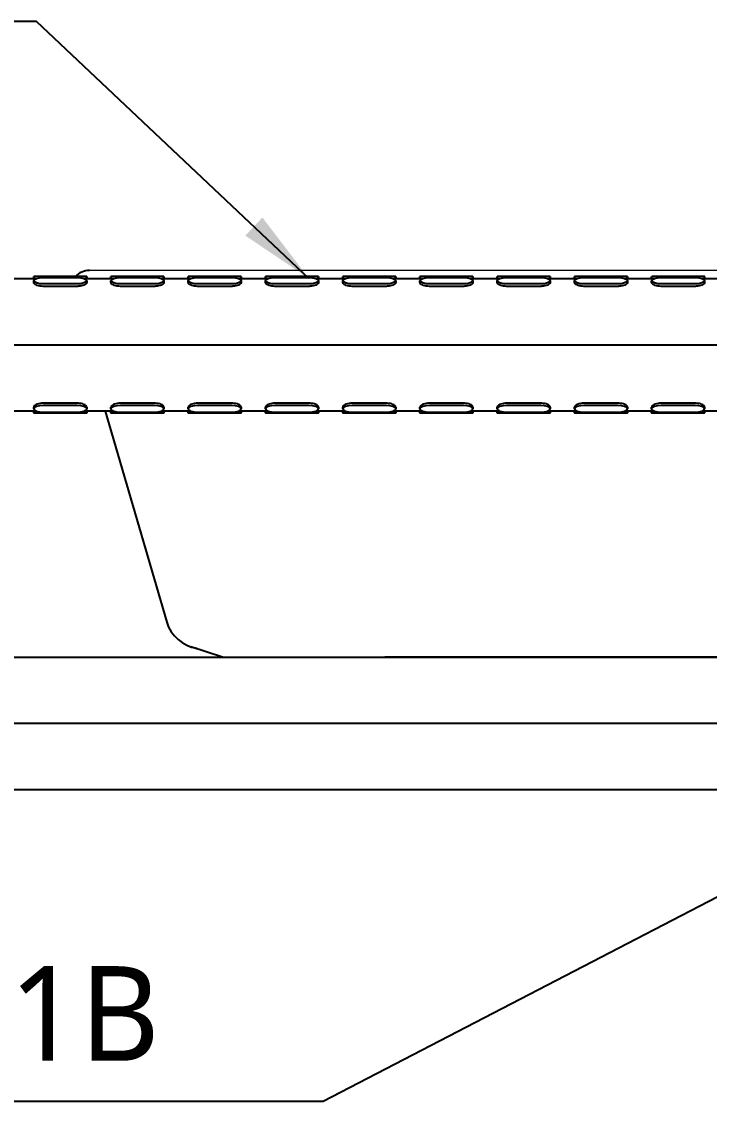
# Model space of a CAD drawing. Header units: millimetres. Extents: x 0 to 4679, y -4094 to -981.
# Drawn here: x 1447.1 to 1628.8, y -3302.4 to -3017.3 of the extents above; entities that cross this region are included whole.
import ezdxf
from ezdxf.lldxf.tags import DXFTag

# ---------------------------------------------------------------- set-up
doc = ezdxf.new("R2010")
doc.units = ezdxf.units.MM
for name, color, linetype in [('내부선 및 부속', 4, 'Continuous'), ('외형선', 3, 'Continuous'), ('중심선', 1, 'DASHED'), ('치수선', 7, 'Continuous')]:
    doc.layers.add(name, color=color, linetype=linetype)
doc.styles.add('맑은고딕_치수', font='malgun.ttf', dxfattribs={"height": 25})
tags = doc.linetypes.add('DASHDOT', pattern=[70, 31, -13, 13, -13]).pattern_tags.tags
tags[10:11] = [DXFTag(74, 4), DXFTag(75, 0), DXFTag(340, '0'), DXFTag(46, 0.0), DXFTag(50, 0.0), DXFTag(44, 0.0), DXFTag(45, 0.0)]
tags[8:9] = [DXFTag(74, 4), DXFTag(75, 0), DXFTag(340, '0'), DXFTag(46, 0.0), DXFTag(50, 0.0), DXFTag(44, 0.0), DXFTag(45, 0.0)]
tags[6:7] = [DXFTag(74, 4), DXFTag(75, 0), DXFTag(340, '0'), DXFTag(46, 0.0), DXFTag(50, 0.0), DXFTag(44, 0.0), DXFTag(45, 0.0)]
tags[4:5] = [DXFTag(74, 4), DXFTag(75, 0), DXFTag(340, '0'), DXFTag(46, 0.0), DXFTag(50, 0.0), DXFTag(44, 0.0), DXFTag(45, 0.0)]
tags = doc.linetypes.add('DASHED', pattern=[25.72, 12.86, -12.86]).pattern_tags.tags
tags[6:7] = [DXFTag(74, 4), DXFTag(75, 0), DXFTag(340, '0'), DXFTag(46, 0.0), DXFTag(50, 0.0), DXFTag(44, 0.0), DXFTag(45, 0.0)]
tags[4:5] = [DXFTag(74, 4), DXFTag(75, 0), DXFTag(340, '0'), DXFTag(46, 0.0), DXFTag(50, 0.0), DXFTag(44, 0.0), DXFTag(45, 0.0)]
doc.dimstyles.new('계림치수_맑은고딕', dxfattribs={"dimtxt": 25, "dimasz": 20, "dimexe": 20, "dimexo": 0.0625, "dimgap": 10, "dimtad": 1, "dimdec": 0, "dimzin": 0, "dimdsep": 46, "dimtxsty": '맑은고딕_치수', "dimcen": 0.09, "dimadec": 0, "dimazin": 0, "dimtfac": 1, "dimtdec": 0, "dimtofl": 0, "dimtmove": 0, "dimatfit": 3, "dimfxl": 1, "dimtolj": 1, "dimtzin": 0, "dimarcsym": 0})

msp = doc.modelspace()

# ---------------------------------------------------------------- linework, layer by layer
at = {"layer": '내부선 및 부속', "linetype": 'Continuous'}
for p, q in [((1450.3, -3085.09), (1450.3, -3084.58)), ((1461.8, -3084.58), (1452.8, -3084.58)), ((1464.3, -3084.58), (1464.3, -3085.09)), ((1470.7, -3085.09), (1470.7, -3084.58)), ((1482.2, -3084.58), (1473.2, -3084.58)), ((1484.7, -3084.58), (1484.7, -3085.09)), ((1491.1, -3085.09), (1491.1, -3084.58)), ((1502.6, -3084.58), (1493.6, -3084.58)), ((1505.1, -3084.58), (1505.1, -3085.09)), ((1511.5, -3085.09), (1511.5, -3084.58)), ((1523, -3084.58), (1514, -3084.58)), ((1525.5, -3084.58), (1525.5, -3085.09)), ((1531.9, -3085.09), (1531.9, -3084.58)), ((1543.4, -3084.58), (1534.4, -3084.58)), ((1545.9, -3084.58), (1545.9, -3085.09)), ((1552.3, -3085.09), (1552.3, -3084.58)), ((1563.8, -3084.58), (1554.8, -3084.58)), ((1566.3, -3084.58), (1566.3, -3085.09)), ((1572.7, -3085.09), (1572.7, -3084.58)), ((1584.2, -3084.58), (1575.2, -3084.58)), ((1586.7, -3084.58), (1586.7, -3085.09)), ((1593.1, -3085.09), (1593.1, -3084.58)), ((1604.6, -3084.58), (1595.6, -3084.58)), ((1607.1, -3084.58), (1607.1, -3085.09)), ((1613.5, -3085.09), (1613.5, -3084.58)), ((1625, -3084.58), (1616, -3084.58)), ((1627.5, -3084.58), (1627.5, -3085.09)), ((1443.87, -3085.08), (1450.34, -3085.08)), ((1450.3, -3086.14), (1450.3, -3085.67)), ((1452.8, -3084.81), (1461.8, -3084.81)), ((1461.8, -3086.52), (1452.8, -3086.52)), ((1461.8, -3087.16), (1452.8, -3087.16)), ((1464.27, -3085.08), (1470.74, -3085.08)), ((1464.3, -3085.67), (1464.3, -3086.14)), ((1470.7, -3086.14), (1470.7, -3085.67)), ((1473.2, -3084.81), (1482.2, -3084.81)), ((1482.2, -3086.52), (1473.2, -3086.52)), ((1482.2, -3087.16), (1473.2, -3087.16)), ((1484.67, -3085.08), (1491.14, -3085.08)), ((1484.7, -3085.67), (1484.7, -3086.14)), ((1491.1, -3086.14), (1491.1, -3085.67)), ((1493.6, -3084.81), (1502.6, -3084.81)), ((1502.6, -3086.52), (1493.6, -3086.52)), ((1502.6, -3087.16), (1493.6, -3087.16)), ((1505.07, -3085.08), (1511.54, -3085.08)), ((1505.1, -3085.67), (1505.1, -3086.14)), ((1511.5, -3086.14), (1511.5, -3085.67)), ((1514, -3084.81), (1523, -3084.81)), ((1523, -3086.52), (1514, -3086.52)), ((1523, -3087.16), (1514, -3087.16)), ((1525.47, -3085.08), (1531.94, -3085.08)), ((1525.5, -3085.67), (1525.5, -3086.14)), ((1531.9, -3086.14), (1531.9, -3085.67)), ((1534.4, -3084.81), (1543.4, -3084.81)), ((1543.4, -3086.52), (1534.4, -3086.52)), ((1543.4, -3087.16), (1534.4, -3087.16)), ((1545.87, -3085.08), (1552.34, -3085.08)), ((1545.9, -3085.67), (1545.9, -3086.14)), ((1552.3, -3086.14), (1552.3, -3085.67)), ((1554.8, -3084.81), (1563.8, -3084.81)), ((1563.8, -3086.52), (1554.8, -3086.52)), ((1563.8, -3087.16), (1554.8, -3087.16)), ((1566.27, -3085.08), (1572.74, -3085.08)), ((1566.3, -3085.67), (1566.3, -3086.14)), ((1572.7, -3086.14), (1572.7, -3085.67)), ((1575.2, -3084.81), (1584.2, -3084.81)), ((1584.2, -3086.52), (1575.2, -3086.52)), ((1584.2, -3087.16), (1575.2, -3087.16)), ((1586.67, -3085.08), (1593.14, -3085.08)), ((1586.7, -3085.67), (1586.7, -3086.14)), ((1593.1, -3086.14), (1593.1, -3085.67)), ((1595.6, -3084.81), (1604.6, -3084.81)), ((1604.6, -3086.52), (1595.6, -3086.52)), ((1604.6, -3087.16), (1595.6, -3087.16)), ((1607.07, -3085.08), (1613.54, -3085.08)), ((1607.1, -3085.67), (1607.1, -3086.14)), ((1613.5, -3086.14), (1613.5, -3085.67)), ((1616, -3084.81), (1625, -3084.81)), ((1625, -3086.52), (1616, -3086.52)), ((1625, -3087.16), (1616, -3087.16)), ((1627.47, -3085.08), (1633.94, -3085.08)), ((1627.5, -3085.67), (1627.5, -3086.14)), ((1461.8, -3118), (1452.8, -3118)), ((1461.8, -3118.64), (1452.8, -3118.64)), ((1482.2, -3118), (1473.2, -3118)), ((1482.2, -3118.64), (1473.2, -3118.64)), ((1502.6, -3118), (1493.6, -3118)), ((1502.6, -3118.64), (1493.6, -3118.64)), ((1523, -3118), (1514, -3118)), ((1523, -3118.64), (1514, -3118.64)), ((1543.4, -3118), (1534.4, -3118)), ((1543.4, -3118.64), (1534.4, -3118.64)), ((1563.8, -3118), (1554.8, -3118)), ((1563.8, -3118.64), (1554.8, -3118.64)), ((1584.2, -3118), (1575.2, -3118)), ((1584.2, -3118.64), (1575.2, -3118.64)), ((1604.6, -3118), (1595.6, -3118)), ((1604.6, -3118.64), (1595.6, -3118.64)), ((1625, -3118), (1616, -3118)), ((1625, -3118.64), (1616, -3118.64)), ((1450.34, -3120.08), (1443.87, -3120.08)), ((1450.3, -3119.49), (1450.3, -3119.02)), ((1450.3, -3120.58), (1450.3, -3120.08)), ((1452.8, -3120.35), (1461.8, -3120.35)), ((1461.8, -3120.58), (1452.8, -3120.58)), ((1452.8, -3120.59), (1461.8, -3120.59)), ((1470.74, -3120.08), (1464.27, -3120.08)), ((1464.3, -3119.02), (1464.3, -3119.49)), ((1464.3, -3120.08), (1464.3, -3120.58)), ((1470.7, -3119.49), (1470.7, -3119.02)), ((1470.7, -3120.58), (1470.7, -3120.08)), ((1473.2, -3120.35), (1482.2, -3120.35)), ((1482.2, -3120.58), (1473.2, -3120.58)), ((1473.2, -3120.59), (1482.2, -3120.59)), ((1491.14, -3120.08), (1484.67, -3120.08)), ((1484.7, -3119.02), (1484.7, -3119.49)), ((1484.7, -3120.08), (1484.7, -3120.58)), ((1491.1, -3119.49), (1491.1, -3119.02)), ((1491.1, -3120.58), (1491.1, -3120.08)), ((1493.6, -3120.35), (1502.6, -3120.35)), ((1502.6, -3120.58), (1493.6, -3120.58)), ((1493.6, -3120.59), (1502.6, -3120.59)), ((1511.54, -3120.08), (1505.07, -3120.08)), ((1505.1, -3119.02), (1505.1, -3119.49)), ((1505.1, -3120.08), (1505.1, -3120.58)), ((1511.5, -3119.49), (1511.5, -3119.02)), ((1511.5, -3120.58), (1511.5, -3120.08)), ((1514, -3120.35), (1523, -3120.35)), ((1523, -3120.58), (1514, -3120.58)), ((1514, -3120.59), (1523, -3120.59)), ((1531.94, -3120.08), (1525.47, -3120.08)), ((1525.5, -3119.02), (1525.5, -3119.49)), ((1525.5, -3120.08), (1525.5, -3120.58)), ((1531.9, -3119.49), (1531.9, -3119.02)), ((1531.9, -3120.58), (1531.9, -3120.08)), ((1534.4, -3120.35), (1543.4, -3120.35)), ((1543.4, -3120.58), (1534.4, -3120.58)), ((1534.4, -3120.59), (1543.4, -3120.59)), ((1552.34, -3120.08), (1545.87, -3120.08)), ((1545.9, -3119.02), (1545.9, -3119.49)), ((1545.9, -3120.08), (1545.9, -3120.58)), ((1552.3, -3119.49), (1552.3, -3119.02)), ((1552.3, -3120.58), (1552.3, -3120.08)), ((1554.8, -3120.35), (1563.8, -3120.35)), ((1563.8, -3120.58), (1554.8, -3120.58)), ((1554.8, -3120.59), (1563.8, -3120.59)), ((1572.74, -3120.08), (1566.27, -3120.08)), ((1566.3, -3119.02), (1566.3, -3119.49)), ((1566.3, -3120.08), (1566.3, -3120.58)), ((1572.7, -3119.49), (1572.7, -3119.02)), ((1572.7, -3120.58), (1572.7, -3120.08)), ((1575.2, -3120.35), (1584.2, -3120.35)), ((1584.2, -3120.58), (1575.2, -3120.58)), ((1575.2, -3120.59), (1584.2, -3120.59)), ((1593.14, -3120.08), (1586.67, -3120.08)), ((1586.7, -3119.02), (1586.7, -3119.49)), ((1586.7, -3120.08), (1586.7, -3120.58)), ((1593.1, -3119.49), (1593.1, -3119.02)), ((1593.1, -3120.58), (1593.1, -3120.08)), ((1595.6, -3120.35), (1604.6, -3120.35)), ((1604.6, -3120.58), (1595.6, -3120.58)), ((1595.6, -3120.59), (1604.6, -3120.59)), ((1613.54, -3120.08), (1607.07, -3120.08)), ((1607.1, -3119.02), (1607.1, -3119.49)), ((1607.1, -3120.08), (1607.1, -3120.58)), ((1613.5, -3119.49), (1613.5, -3119.02)), ((1613.5, -3120.58), (1613.5, -3120.08)), ((1616, -3120.35), (1625, -3120.35)), ((1625, -3120.58), (1616, -3120.58)), ((1616, -3120.59), (1625, -3120.59)), ((1633.94, -3120.08), (1627.47, -3120.08)), ((1627.5, -3119.02), (1627.5, -3119.49)), ((1627.5, -3120.08), (1627.5, -3120.58)), ((1367.7, -3185.08), (1709.7, -3185.08)), ((1709.45, -3185.08), (1543.01, -3185.08)), ((1709.7, -3220.08), (1367.7, -3220.08))]:
    msp.add_line(p, q, dxfattribs=at)
at = {"layer": '내부선 및 부속', "linetype": 'Continuous', "flags": 128}
for points in [[(1452.8, -3086.52), (1451.85, -3086.45), (1451.04, -3086.27), (1450.5, -3085.99), (1450.3, -3085.67), (1450.5, -3085.34), (1451.04, -3085.06), (1451.85, -3084.88), (1452.8, -3084.81)], [(1461.8, -3084.81), (1462.76, -3084.88), (1463.57, -3085.06), (1464.11, -3085.34), (1464.3, -3085.67), (1464.11, -3085.99), (1463.57, -3086.27), (1462.76, -3086.45), (1461.8, -3086.52)], [(1473.2, -3086.52), (1472.25, -3086.45), (1471.44, -3086.27), (1470.9, -3085.99), (1470.7, -3085.67), (1470.9, -3085.34), (1471.44, -3085.06), (1472.25, -3084.88), (1473.2, -3084.81)], [(1482.2, -3084.81), (1483.16, -3084.88), (1483.97, -3085.06), (1484.51, -3085.34), (1484.7, -3085.67), (1484.51, -3085.99), (1483.97, -3086.27), (1483.16, -3086.45), (1482.2, -3086.52)], [(1493.6, -3086.52), (1492.65, -3086.45), (1491.84, -3086.27), (1491.3, -3085.99), (1491.1, -3085.67), (1491.3, -3085.34), (1491.84, -3085.06), (1492.65, -3084.88), (1493.6, -3084.81)], [(1502.6, -3084.81), (1503.56, -3084.88), (1504.37, -3085.06), (1504.91, -3085.34), (1505.1, -3085.67), (1504.91, -3085.99), (1504.37, -3086.27), (1503.56, -3086.45), (1502.6, -3086.52)], [(1514, -3086.52), (1513.05, -3086.45), (1512.24, -3086.27), (1511.7, -3085.99), (1511.5, -3085.67), (1511.7, -3085.34), (1512.24, -3085.06), (1513.05, -3084.88), (1514, -3084.81)], [(1523, -3084.81), (1523.96, -3084.88), (1524.77, -3085.06), (1525.31, -3085.34), (1525.5, -3085.67), (1525.31, -3085.99), (1524.77, -3086.27), (1523.96, -3086.45), (1523, -3086.52)], [(1534.4, -3086.52), (1533.45, -3086.45), (1532.64, -3086.27), (1532.1, -3085.99), (1531.9, -3085.67), (1532.1, -3085.34), (1532.64, -3085.06), (1533.45, -3084.88), (1534.4, -3084.81)], [(1543.4, -3084.81), (1544.36, -3084.88), (1545.17, -3085.06), (1545.71, -3085.34), (1545.9, -3085.67), (1545.71, -3085.99), (1545.17, -3086.27), (1544.36, -3086.45), (1543.4, -3086.52)], [(1554.8, -3086.52), (1553.85, -3086.45), (1553.04, -3086.27), (1552.5, -3085.99), (1552.3, -3085.67), (1552.5, -3085.34), (1553.04, -3085.06), (1553.85, -3084.88), (1554.8, -3084.81)], [(1563.8, -3084.81), (1564.76, -3084.88), (1565.57, -3085.06), (1566.11, -3085.34), (1566.3, -3085.67), (1566.11, -3085.99), (1565.57, -3086.27), (1564.76, -3086.45), (1563.8, -3086.52)], [(1575.2, -3086.52), (1574.25, -3086.45), (1573.44, -3086.27), (1572.9, -3085.99), (1572.7, -3085.67), (1572.9, -3085.34), (1573.44, -3085.06), (1574.25, -3084.88), (1575.2, -3084.81)], [(1584.2, -3084.81), (1585.16, -3084.88), (1585.97, -3085.06), (1586.51, -3085.34), (1586.7, -3085.67), (1586.51, -3085.99), (1585.97, -3086.27), (1585.16, -3086.45), (1584.2, -3086.52)], [(1595.6, -3086.52), (1594.65, -3086.45), (1593.84, -3086.27), (1593.3, -3085.99), (1593.1, -3085.67), (1593.3, -3085.34), (1593.84, -3085.06), (1594.65, -3084.88), (1595.6, -3084.81)], [(1604.6, -3084.81), (1605.56, -3084.88), (1606.37, -3085.06), (1606.91, -3085.34), (1607.1, -3085.67), (1606.91, -3085.99), (1606.37, -3086.27), (1605.56, -3086.45), (1604.6, -3086.52)], [(1616, -3086.52), (1615.05, -3086.45), (1614.24, -3086.27), (1613.7, -3085.99), (1613.5, -3085.67), (1613.7, -3085.34), (1614.24, -3085.06), (1615.05, -3084.88), (1616, -3084.81)], [(1625, -3084.81), (1625.96, -3084.88), (1626.77, -3085.06), (1627.31, -3085.34), (1627.5, -3085.67), (1627.31, -3085.99), (1626.77, -3086.27), (1625.96, -3086.45), (1625, -3086.52)], [(1452.8, -3118.64), (1451.85, -3118.7), (1451.04, -3118.89), (1450.5, -3119.17), (1450.3, -3119.49), (1450.5, -3119.82), (1451.04, -3120.1), (1451.85, -3120.29), (1452.8, -3120.35)], [(1461.8, -3120.35), (1462.76, -3120.29), (1463.57, -3120.1), (1464.11, -3119.82), (1464.3, -3119.49), (1464.11, -3119.17), (1463.57, -3118.89), (1462.76, -3118.7), (1461.8, -3118.64)], [(1473.2, -3118.64), (1472.25, -3118.7), (1471.44, -3118.89), (1470.9, -3119.17), (1470.7, -3119.49), (1470.9, -3119.82), (1471.44, -3120.1), (1472.25, -3120.29), (1473.2, -3120.35)], [(1482.2, -3120.35), (1483.16, -3120.29), (1483.97, -3120.1), (1484.51, -3119.82), (1484.7, -3119.49), (1484.51, -3119.17), (1483.97, -3118.89), (1483.16, -3118.7), (1482.2, -3118.64)], [(1493.6, -3118.64), (1492.65, -3118.7), (1491.84, -3118.89), (1491.3, -3119.17), (1491.1, -3119.49), (1491.3, -3119.82), (1491.84, -3120.1), (1492.65, -3120.29), (1493.6, -3120.35)], [(1502.6, -3120.35), (1503.56, -3120.29), (1504.37, -3120.1), (1504.91, -3119.82), (1505.1, -3119.49), (1504.91, -3119.17), (1504.37, -3118.89), (1503.56, -3118.7), (1502.6, -3118.64)], [(1514, -3118.64), (1513.05, -3118.7), (1512.24, -3118.89), (1511.7, -3119.17), (1511.5, -3119.49), (1511.7, -3119.82), (1512.24, -3120.1), (1513.05, -3120.29), (1514, -3120.35)], [(1523, -3120.35), (1523.96, -3120.29), (1524.77, -3120.1), (1525.31, -3119.82), (1525.5, -3119.49), (1525.31, -3119.17), (1524.77, -3118.89), (1523.96, -3118.7), (1523, -3118.64)], [(1534.4, -3118.64), (1533.45, -3118.7), (1532.64, -3118.89), (1532.1, -3119.17), (1531.9, -3119.49), (1532.1, -3119.82), (1532.64, -3120.1), (1533.45, -3120.29), (1534.4, -3120.35)], [(1543.4, -3120.35), (1544.36, -3120.29), (1545.17, -3120.1), (1545.71, -3119.82), (1545.9, -3119.49), (1545.71, -3119.17), (1545.17, -3118.89), (1544.36, -3118.7), (1543.4, -3118.64)], [(1554.8, -3118.64), (1553.85, -3118.7), (1553.04, -3118.89), (1552.5, -3119.17), (1552.3, -3119.49), (1552.5, -3119.82), (1553.04, -3120.1), (1553.85, -3120.29), (1554.8, -3120.35)], [(1563.8, -3120.35), (1564.76, -3120.29), (1565.57, -3120.1), (1566.11, -3119.82), (1566.3, -3119.49), (1566.11, -3119.17), (1565.57, -3118.89), (1564.76, -3118.7), (1563.8, -3118.64)], [(1575.2, -3118.64), (1574.25, -3118.7), (1573.44, -3118.89), (1572.9, -3119.17), (1572.7, -3119.49), (1572.9, -3119.82), (1573.44, -3120.1), (1574.25, -3120.29), (1575.2, -3120.35)], [(1584.2, -3120.35), (1585.16, -3120.29), (1585.97, -3120.1), (1586.51, -3119.82), (1586.7, -3119.49), (1586.51, -3119.17), (1585.97, -3118.89), (1585.16, -3118.7), (1584.2, -3118.64)], [(1595.6, -3118.64), (1594.65, -3118.7), (1593.84, -3118.89), (1593.3, -3119.17), (1593.1, -3119.49), (1593.3, -3119.82), (1593.84, -3120.1), (1594.65, -3120.29), (1595.6, -3120.35)], [(1604.6, -3120.35), (1605.56, -3120.29), (1606.37, -3120.1), (1606.91, -3119.82), (1607.1, -3119.49), (1606.91, -3119.17), (1606.37, -3118.89), (1605.56, -3118.7), (1604.6, -3118.64)], [(1616, -3118.64), (1615.05, -3118.7), (1614.24, -3118.89), (1613.7, -3119.17), (1613.5, -3119.49), (1613.7, -3119.82), (1614.24, -3120.1), (1615.05, -3120.29), (1616, -3120.35)], [(1625, -3120.35), (1625.96, -3120.29), (1626.77, -3120.1), (1627.31, -3119.82), (1627.5, -3119.49), (1627.31, -3119.17), (1626.77, -3118.89), (1625.96, -3118.7), (1625, -3118.64)], [(1452.8, -3120.58), (1451.85, -3120.58), (1451.04, -3120.58), (1450.5, -3120.58), (1450.3, -3120.58), (1450.5, -3120.59), (1451.04, -3120.59), (1451.85, -3120.59), (1452.8, -3120.59)], [(1461.8, -3120.59), (1462.76, -3120.59), (1463.57, -3120.59), (1464.11, -3120.59), (1464.3, -3120.58), (1464.11, -3120.58), (1463.57, -3120.58), (1462.76, -3120.58), (1461.8, -3120.58)], [(1473.2, -3120.58), (1472.25, -3120.58), (1471.44, -3120.58), (1470.9, -3120.58), (1470.7, -3120.58), (1470.9, -3120.59), (1471.44, -3120.59), (1472.25, -3120.59), (1473.2, -3120.59)], [(1482.2, -3120.59), (1483.16, -3120.59), (1483.97, -3120.59), (1484.51, -3120.59), (1484.7, -3120.58), (1484.51, -3120.58), (1483.97, -3120.58), (1483.16, -3120.58), (1482.2, -3120.58)], [(1493.6, -3120.58), (1492.65, -3120.58), (1491.84, -3120.58), (1491.3, -3120.58), (1491.1, -3120.58), (1491.3, -3120.59), (1491.84, -3120.59), (1492.65, -3120.59), (1493.6, -3120.59)], [(1502.6, -3120.59), (1503.56, -3120.59), (1504.37, -3120.59), (1504.91, -3120.59), (1505.1, -3120.58), (1504.91, -3120.58), (1504.37, -3120.58), (1503.56, -3120.58), (1502.6, -3120.58)], [(1514, -3120.58), (1513.05, -3120.58), (1512.24, -3120.58), (1511.7, -3120.58), (1511.5, -3120.58), (1511.7, -3120.59), (1512.24, -3120.59), (1513.05, -3120.59), (1514, -3120.59)], [(1523, -3120.59), (1523.96, -3120.59), (1524.77, -3120.59), (1525.31, -3120.59), (1525.5, -3120.58), (1525.31, -3120.58), (1524.77, -3120.58), (1523.96, -3120.58), (1523, -3120.58)], [(1534.4, -3120.58), (1533.45, -3120.58), (1532.64, -3120.58), (1532.1, -3120.58), (1531.9, -3120.58), (1532.1, -3120.59), (1532.64, -3120.59), (1533.45, -3120.59), (1534.4, -3120.59)], [(1543.4, -3120.59), (1544.36, -3120.59), (1545.17, -3120.59), (1545.71, -3120.59), (1545.9, -3120.58), (1545.71, -3120.58), (1545.17, -3120.58), (1544.36, -3120.58), (1543.4, -3120.58)], [(1554.8, -3120.58), (1553.85, -3120.58), (1553.04, -3120.58), (1552.5, -3120.58), (1552.3, -3120.58), (1552.5, -3120.59), (1553.04, -3120.59), (1553.85, -3120.59), (1554.8, -3120.59)], [(1563.8, -3120.59), (1564.76, -3120.59), (1565.57, -3120.59), (1566.11, -3120.59), (1566.3, -3120.58), (1566.11, -3120.58), (1565.57, -3120.58), (1564.76, -3120.58), (1563.8, -3120.58)], [(1575.2, -3120.58), (1574.25, -3120.58), (1573.44, -3120.58), (1572.9, -3120.58), (1572.7, -3120.58), (1572.9, -3120.59), (1573.44, -3120.59), (1574.25, -3120.59), (1575.2, -3120.59)], [(1584.2, -3120.59), (1585.16, -3120.59), (1585.97, -3120.59), (1586.51, -3120.59), (1586.7, -3120.58), (1586.51, -3120.58), (1585.97, -3120.58), (1585.16, -3120.58), (1584.2, -3120.58)], [(1595.6, -3120.58), (1594.65, -3120.58), (1593.84, -3120.58), (1593.3, -3120.58), (1593.1, -3120.58), (1593.3, -3120.59), (1593.84, -3120.59), (1594.65, -3120.59), (1595.6, -3120.59)], [(1604.6, -3120.59), (1605.56, -3120.59), (1606.37, -3120.59), (1606.91, -3120.59), (1607.1, -3120.58), (1606.91, -3120.58), (1606.37, -3120.58), (1605.56, -3120.58), (1604.6, -3120.58)], [(1616, -3120.58), (1615.05, -3120.58), (1614.24, -3120.58), (1613.7, -3120.58), (1613.5, -3120.58), (1613.7, -3120.59), (1614.24, -3120.59), (1615.05, -3120.59), (1616, -3120.59)], [(1625, -3120.59), (1625.96, -3120.59), (1626.77, -3120.59), (1627.31, -3120.59), (1627.5, -3120.58), (1627.31, -3120.58), (1626.77, -3120.58), (1625.96, -3120.58), (1625, -3120.58)]]:
    msp.add_lwpolyline(points, dxfattribs=at)
at = {"layer": '내부선 및 부속', "linetype": 'Continuous'}
for centre, radius, start, end in [((1452.18, -4033.2), 948.62, 89.96224, 90.11324), ((1462.43, -4033.26), 948.67, 89.88677, 90.03776), ((1472.58, -4033.22), 948.63, 89.96224, 90.11323), ((1482.83, -4033.22), 948.63, 89.88677, 90.03776), ((1492.98, -4033.26), 948.68, 89.96224, 90.11323), ((1503.23, -4033.2), 948.62, 89.88676, 90.03776), ((1513.38, -4033.22), 948.63, 89.96224, 90.11323), ((1523.63, -4033.24), 948.66, 89.88677, 90.03776), ((1533.78, -4033.26), 948.67, 89.96224, 90.11323), ((1544.03, -4033.2), 948.62, 89.88676, 90.03776), ((1554.18, -4033.2), 948.62, 89.96224, 90.11324), ((1564.43, -4033.26), 948.67, 89.88677, 90.03776), ((1574.58, -4033.24), 948.66, 89.96224, 90.11323), ((1584.83, -4033.22), 948.63, 89.88677, 90.03776), ((1594.98, -4033.26), 948.68, 89.96224, 90.11323), ((1605.23, -4033.26), 948.68, 89.88677, 90.03776), ((1615.38, -4033.22), 948.63, 89.96224, 90.11323), ((1625.63, -4033.22), 948.63, 89.88677, 90.03776)]:
    msp.add_arc(centre, radius, start, end, dxfattribs=at)
for points, knots in [([(1450.87, -3085.15), (1450.81, -3085.15), (1450.55, -3085.12), (1450.34, -3085.09), (1450.34, -3085.09), (1450.34, -3085.09)], [0, 0, 0, 0, 0.15952, 0.668837, 1, 1, 1, 1]), ([(1452.8, -3087.16), (1452.53, -3087.15), (1451.97, -3087.12), (1451.22, -3086.92), (1450.66, -3086.65), (1450.34, -3086.37), (1450.34, -3086.2), (1450.34, -3086.14)], [0, 0, 0, 0, 0.213249, 0.426443, 0.641013, 0.856495, 1, 1, 1, 1]), ([(1464.27, -3086.14), (1464.28, -3086.17), (1464.32, -3086.29), (1464.09, -3086.54), (1463.62, -3086.83), (1462.92, -3087.06), (1462.28, -3087.15), (1461.9, -3087.16), (1461.8, -3087.16)], [0, 0, 0, 0, 0.070497, 0.282952, 0.496157, 0.711254, 0.926482, 1, 1, 1, 1]), ([(1464.27, -3085.09), (1464.28, -3085.09), (1464.32, -3085.08), (1464.14, -3085.11), (1463.86, -3085.14), (1463.75, -3085.15)], [0, 0, 0, 0, 0.162432, 0.669951, 1, 1, 1, 1]), ([(1471.27, -3085.15), (1471.21, -3085.15), (1470.95, -3085.12), (1470.74, -3085.09), (1470.74, -3085.09), (1470.74, -3085.09)], [0, 0, 0, 0, 0.159509, 0.668832, 1, 1, 1, 1]), ([(1473.2, -3087.16), (1472.93, -3087.15), (1472.37, -3087.12), (1471.62, -3086.92), (1471.06, -3086.65), (1470.74, -3086.37), (1470.74, -3086.2), (1470.74, -3086.14)], [0, 0, 0, 0, 0.21325, 0.426445, 0.641011, 0.856495, 1, 1, 1, 1]), ([(1484.67, -3086.14), (1484.68, -3086.17), (1484.72, -3086.29), (1484.49, -3086.54), (1484.02, -3086.83), (1483.32, -3087.06), (1482.68, -3087.15), (1482.3, -3087.16), (1482.2, -3087.16)], [0, 0, 0, 0, 0.070496, 0.28295, 0.496154, 0.711255, 0.926475, 1, 1, 1, 1]), ([(1484.67, -3085.09), (1484.68, -3085.09), (1484.72, -3085.08), (1484.54, -3085.11), (1484.26, -3085.14), (1484.15, -3085.15)], [0, 0, 0, 0, 0.162431, 0.669944, 1, 1, 1, 1]), ([(1491.67, -3085.15), (1491.61, -3085.15), (1491.35, -3085.12), (1491.14, -3085.09), (1491.14, -3085.09), (1491.14, -3085.09)], [0, 0, 0, 0, 0.159519, 0.668836, 1, 1, 1, 1]), ([(1493.6, -3087.16), (1493.33, -3087.15), (1492.77, -3087.12), (1492.02, -3086.92), (1491.46, -3086.65), (1491.14, -3086.37), (1491.14, -3086.2), (1491.14, -3086.14)], [0, 0, 0, 0, 0.213249, 0.426449, 0.641013, 0.856496, 1, 1, 1, 1]), ([(1505.07, -3086.14), (1505.08, -3086.17), (1505.12, -3086.29), (1504.89, -3086.54), (1504.42, -3086.83), (1503.72, -3087.06), (1503.08, -3087.15), (1502.7, -3087.16), (1502.6, -3087.16)], [0, 0, 0, 0, 0.070496, 0.28295, 0.496154, 0.711255, 0.926475, 1, 1, 1, 1]), ([(1505.07, -3085.09), (1505.08, -3085.09), (1505.12, -3085.08), (1504.94, -3085.11), (1504.66, -3085.14), (1504.55, -3085.15)], [0, 0, 0, 0, 0.162432, 0.669951, 1, 1, 1, 1]), ([(1512.07, -3085.15), (1512.01, -3085.15), (1511.75, -3085.12), (1511.54, -3085.09), (1511.54, -3085.09), (1511.54, -3085.09)], [0, 0, 0, 0, 0.15952, 0.668837, 1, 1, 1, 1]), ([(1514, -3087.16), (1513.73, -3087.15), (1513.17, -3087.12), (1512.42, -3086.92), (1511.86, -3086.65), (1511.54, -3086.37), (1511.54, -3086.2), (1511.54, -3086.14)], [0, 0, 0, 0, 0.213249, 0.426443, 0.641013, 0.856495, 1, 1, 1, 1]), ([(1525.47, -3086.14), (1525.48, -3086.17), (1525.52, -3086.29), (1525.29, -3086.54), (1524.82, -3086.83), (1524.12, -3087.06), (1523.48, -3087.15), (1523.1, -3087.16), (1523, -3087.16)], [0, 0, 0, 0, 0.070496, 0.282948, 0.496153, 0.711255, 0.926475, 1, 1, 1, 1]), ([(1525.47, -3085.09), (1525.48, -3085.09), (1525.52, -3085.08), (1525.34, -3085.11), (1525.06, -3085.14), (1524.95, -3085.15)], [0, 0, 0, 0, 0.162431, 0.669942, 1, 1, 1, 1]), ([(1532.47, -3085.15), (1532.41, -3085.15), (1532.15, -3085.12), (1531.94, -3085.09), (1531.94, -3085.09), (1531.94, -3085.09)], [0, 0, 0, 0, 0.159519, 0.668836, 1, 1, 1, 1]), ([(1534.4, -3087.16), (1534.13, -3087.15), (1533.57, -3087.12), (1532.82, -3086.92), (1532.26, -3086.65), (1531.94, -3086.37), (1531.94, -3086.2), (1531.94, -3086.14)], [0, 0, 0, 0, 0.213243, 0.426444, 0.641011, 0.856494, 1, 1, 1, 1]), ([(1545.87, -3086.14), (1545.88, -3086.17), (1545.92, -3086.29), (1545.69, -3086.54), (1545.22, -3086.83), (1544.52, -3087.06), (1543.88, -3087.15), (1543.5, -3087.16), (1543.4, -3087.16)], [0, 0, 0, 0, 0.070496, 0.28295, 0.496154, 0.711255, 0.926475, 1, 1, 1, 1]), ([(1545.87, -3085.09), (1545.88, -3085.09), (1545.92, -3085.08), (1545.74, -3085.11), (1545.46, -3085.14), (1545.35, -3085.15)], [0, 0, 0, 0, 0.162432, 0.669951, 1, 1, 1, 1]), ([(1552.87, -3085.15), (1552.81, -3085.15), (1552.55, -3085.12), (1552.34, -3085.09), (1552.34, -3085.09), (1552.34, -3085.09)], [0, 0, 0, 0, 0.15952, 0.668837, 1, 1, 1, 1]), ([(1554.8, -3087.16), (1554.53, -3087.15), (1553.97, -3087.12), (1553.22, -3086.92), (1552.66, -3086.65), (1552.34, -3086.37), (1552.34, -3086.2), (1552.34, -3086.14)], [0, 0, 0, 0, 0.213249, 0.426443, 0.641013, 0.856495, 1, 1, 1, 1]), ([(1566.27, -3086.14), (1566.28, -3086.17), (1566.32, -3086.29), (1566.09, -3086.54), (1565.62, -3086.83), (1564.92, -3087.06), (1564.28, -3087.15), (1563.9, -3087.16), (1563.8, -3087.16)], [0, 0, 0, 0, 0.070496, 0.282949, 0.496158, 0.711254, 0.926475, 1, 1, 1, 1]), ([(1566.27, -3085.09), (1566.28, -3085.09), (1566.32, -3085.08), (1566.14, -3085.11), (1565.86, -3085.14), (1565.75, -3085.15)], [0, 0, 0, 0, 0.162431, 0.669942, 1, 1, 1, 1]), ([(1573.27, -3085.15), (1573.21, -3085.15), (1572.95, -3085.12), (1572.74, -3085.09), (1572.74, -3085.09), (1572.74, -3085.09)], [0, 0, 0, 0, 0.159519, 0.668836, 1, 1, 1, 1]), ([(1575.2, -3087.16), (1574.93, -3087.15), (1574.37, -3087.12), (1573.62, -3086.92), (1573.06, -3086.65), (1572.74, -3086.37), (1572.74, -3086.2), (1572.74, -3086.14)], [0, 0, 0, 0, 0.21325, 0.426445, 0.641011, 0.856495, 1, 1, 1, 1]), ([(1586.67, -3086.14), (1586.68, -3086.17), (1586.72, -3086.29), (1586.49, -3086.54), (1586.02, -3086.83), (1585.32, -3087.06), (1584.68, -3087.15), (1584.3, -3087.16), (1584.2, -3087.16)], [0, 0, 0, 0, 0.070496, 0.28295, 0.496154, 0.711255, 0.926475, 1, 1, 1, 1]), ([(1586.67, -3085.09), (1586.68, -3085.09), (1586.72, -3085.08), (1586.54, -3085.11), (1586.26, -3085.14), (1586.15, -3085.15)], [0, 0, 0, 0, 0.162431, 0.669944, 1, 1, 1, 1]), ([(1593.67, -3085.15), (1593.61, -3085.15), (1593.35, -3085.12), (1593.14, -3085.09), (1593.14, -3085.09), (1593.14, -3085.09)], [0, 0, 0, 0, 0.15952, 0.668837, 1, 1, 1, 1]), ([(1595.6, -3087.16), (1595.33, -3087.15), (1594.77, -3087.12), (1594.02, -3086.92), (1593.46, -3086.65), (1593.14, -3086.37), (1593.14, -3086.2), (1593.14, -3086.14)], [0, 0, 0, 0, 0.213249, 0.426443, 0.641013, 0.856495, 1, 1, 1, 1]), ([(1607.07, -3086.14), (1607.08, -3086.17), (1607.12, -3086.29), (1606.89, -3086.54), (1606.42, -3086.83), (1605.72, -3087.06), (1605.08, -3087.15), (1604.7, -3087.16), (1604.6, -3087.16)], [0, 0, 0, 0, 0.070496, 0.282949, 0.496153, 0.711249, 0.926475, 1, 1, 1, 1]), ([(1607.07, -3085.09), (1607.08, -3085.09), (1607.12, -3085.08), (1606.94, -3085.11), (1606.66, -3085.14), (1606.55, -3085.15)], [0, 0, 0, 0, 0.162432, 0.669951, 1, 1, 1, 1]), ([(1614.07, -3085.15), (1614.01, -3085.15), (1613.75, -3085.12), (1613.54, -3085.09), (1613.54, -3085.09), (1613.54, -3085.09)], [0, 0, 0, 0, 0.159508, 0.668835, 1, 1, 1, 1]), ([(1616, -3087.16), (1615.73, -3087.15), (1615.17, -3087.12), (1614.42, -3086.92), (1613.86, -3086.65), (1613.54, -3086.37), (1613.54, -3086.2), (1613.54, -3086.14)], [0, 0, 0, 0, 0.21325, 0.426444, 0.641009, 0.856495, 1, 1, 1, 1]), ([(1627.47, -3086.14), (1627.48, -3086.17), (1627.52, -3086.29), (1627.29, -3086.54), (1626.82, -3086.83), (1626.12, -3087.06), (1625.48, -3087.15), (1625.1, -3087.16), (1625, -3087.16)], [0, 0, 0, 0, 0.070497, 0.28295, 0.496154, 0.711256, 0.926475, 1, 1, 1, 1]), ([(1627.47, -3085.09), (1627.48, -3085.09), (1627.52, -3085.08), (1627.34, -3085.11), (1627.06, -3085.14), (1626.95, -3085.15)], [0, 0, 0, 0, 0.162431, 0.669944, 1, 1, 1, 1]), ([(1452.8, -3118), (1452.53, -3118.01), (1451.97, -3118.04), (1451.22, -3118.24), (1450.66, -3118.51), (1450.34, -3118.8), (1450.34, -3118.96), (1450.34, -3119.02)], [0, 0, 0, 0, 0.213249, 0.426443, 0.641013, 0.856495, 1, 1, 1, 1]), ([(1464.27, -3119.02), (1464.28, -3118.99), (1464.32, -3118.87), (1464.09, -3118.62), (1463.62, -3118.33), (1462.92, -3118.1), (1462.28, -3118.01), (1461.9, -3118), (1461.8, -3118)], [0, 0, 0, 0, 0.070497, 0.282952, 0.496157, 0.711254, 0.926482, 1, 1, 1, 1]), ([(1473.2, -3118), (1472.93, -3118.01), (1472.37, -3118.04), (1471.62, -3118.24), (1471.06, -3118.51), (1470.74, -3118.8), (1470.74, -3118.96), (1470.74, -3119.02)], [0, 0, 0, 0, 0.21325, 0.426445, 0.641011, 0.856495, 1, 1, 1, 1]), ([(1484.67, -3119.02), (1484.68, -3118.99), (1484.72, -3118.87), (1484.49, -3118.62), (1484.02, -3118.33), (1483.32, -3118.1), (1482.68, -3118.01), (1482.3, -3118), (1482.2, -3118)], [0, 0, 0, 0, 0.070496, 0.28295, 0.496154, 0.711256, 0.926475, 1, 1, 1, 1]), ([(1493.6, -3118), (1493.33, -3118.01), (1492.77, -3118.04), (1492.02, -3118.24), (1491.46, -3118.51), (1491.14, -3118.8), (1491.14, -3118.96), (1491.14, -3119.02)], [0, 0, 0, 0, 0.213249, 0.426449, 0.641014, 0.856496, 1, 1, 1, 1]), ([(1505.07, -3119.02), (1505.08, -3118.99), (1505.12, -3118.87), (1504.89, -3118.62), (1504.42, -3118.33), (1503.72, -3118.1), (1503.08, -3118.01), (1502.7, -3118), (1502.6, -3118)], [0, 0, 0, 0, 0.070496, 0.28295, 0.496154, 0.711256, 0.926475, 1, 1, 1, 1]), ([(1514, -3118), (1513.73, -3118.01), (1513.17, -3118.04), (1512.42, -3118.24), (1511.86, -3118.51), (1511.54, -3118.8), (1511.54, -3118.96), (1511.54, -3119.02)], [0, 0, 0, 0, 0.213249, 0.426443, 0.641013, 0.856495, 1, 1, 1, 1]), ([(1525.47, -3119.02), (1525.48, -3118.99), (1525.52, -3118.87), (1525.29, -3118.62), (1524.82, -3118.33), (1524.12, -3118.1), (1523.48, -3118.01), (1523.1, -3118), (1523, -3118)], [0, 0, 0, 0, 0.070496, 0.282948, 0.496153, 0.711255, 0.926475, 1, 1, 1, 1]), ([(1534.4, -3118), (1534.13, -3118.01), (1533.57, -3118.04), (1532.82, -3118.24), (1532.26, -3118.51), (1531.94, -3118.8), (1531.94, -3118.96), (1531.94, -3119.02)], [0, 0, 0, 0, 0.213243, 0.426445, 0.641011, 0.856495, 1, 1, 1, 1]), ([(1545.87, -3119.02), (1545.88, -3118.99), (1545.92, -3118.87), (1545.69, -3118.62), (1545.22, -3118.33), (1544.52, -3118.1), (1543.88, -3118.01), (1543.5, -3118), (1543.4, -3118)], [0, 0, 0, 0, 0.070496, 0.28295, 0.496154, 0.711256, 0.926475, 1, 1, 1, 1]), ([(1554.8, -3118), (1554.53, -3118.01), (1553.97, -3118.04), (1553.22, -3118.24), (1552.66, -3118.51), (1552.34, -3118.8), (1552.34, -3118.96), (1552.34, -3119.02)], [0, 0, 0, 0, 0.213249, 0.426443, 0.641013, 0.856495, 1, 1, 1, 1]), ([(1566.27, -3119.02), (1566.28, -3118.99), (1566.32, -3118.87), (1566.09, -3118.62), (1565.62, -3118.33), (1564.92, -3118.1), (1564.28, -3118.01), (1563.9, -3118), (1563.8, -3118)], [0, 0, 0, 0, 0.070497, 0.282949, 0.496158, 0.711254, 0.926475, 1, 1, 1, 1]), ([(1575.2, -3118), (1574.93, -3118.01), (1574.37, -3118.04), (1573.62, -3118.24), (1573.06, -3118.51), (1572.74, -3118.8), (1572.74, -3118.96), (1572.74, -3119.02)], [0, 0, 0, 0, 0.21325, 0.426445, 0.641011, 0.856495, 1, 1, 1, 1]), ([(1586.67, -3119.02), (1586.68, -3118.99), (1586.72, -3118.87), (1586.49, -3118.62), (1586.02, -3118.33), (1585.32, -3118.1), (1584.68, -3118.01), (1584.3, -3118), (1584.2, -3118)], [0, 0, 0, 0, 0.070496, 0.28295, 0.496154, 0.711256, 0.926475, 1, 1, 1, 1]), ([(1595.6, -3118), (1595.33, -3118.01), (1594.77, -3118.04), (1594.02, -3118.24), (1593.46, -3118.51), (1593.14, -3118.8), (1593.14, -3118.96), (1593.14, -3119.02)], [0, 0, 0, 0, 0.213249, 0.426443, 0.641013, 0.856495, 1, 1, 1, 1]), ([(1607.07, -3119.02), (1607.08, -3118.99), (1607.12, -3118.87), (1606.89, -3118.62), (1606.42, -3118.33), (1605.72, -3118.1), (1605.08, -3118.01), (1604.7, -3118), (1604.6, -3118)], [0, 0, 0, 0, 0.070496, 0.28295, 0.496153, 0.711249, 0.926475, 1, 1, 1, 1]), ([(1616, -3118), (1615.73, -3118.01), (1615.17, -3118.04), (1614.42, -3118.24), (1613.86, -3118.51), (1613.54, -3118.8), (1613.54, -3118.96), (1613.54, -3119.02)], [0, 0, 0, 0, 0.21325, 0.426444, 0.641009, 0.856495, 1, 1, 1, 1]), ([(1627.47, -3119.02), (1627.48, -3118.99), (1627.52, -3118.87), (1627.29, -3118.62), (1626.82, -3118.33), (1626.12, -3118.1), (1625.48, -3118.01), (1625.1, -3118), (1625, -3118)], [0, 0, 0, 0, 0.070497, 0.28295, 0.496154, 0.711256, 0.926475, 1, 1, 1, 1]), ([(1450.88, -3120.01), (1450.81, -3120.02), (1450.55, -3120.05), (1450.34, -3120.08), (1450.34, -3120.08), (1450.34, -3120.08)], [0, 0, 0, 0, 0.1628475, 0.6618735, 1, 1, 1, 1]), ([(1464.27, -3120.08), (1464.28, -3120.08), (1464.32, -3120.09), (1464.14, -3120.06), (1463.86, -3120.03), (1463.74, -3120.01)], [0, 0, 0, 0, 0.172882, 0.669954, 1, 1, 1, 1]), ([(1471.28, -3120.01), (1471.21, -3120.02), (1470.95, -3120.05), (1470.74, -3120.08), (1470.74, -3120.08), (1470.74, -3120.08)], [0, 0, 0, 0, 0.162838, 0.66187, 1, 1, 1, 1]), ([(1484.67, -3120.08), (1484.68, -3120.08), (1484.72, -3120.09), (1484.54, -3120.06), (1484.26, -3120.03), (1484.14, -3120.01)], [0, 0, 0, 0, 0.172883, 0.669955, 1, 1, 1, 1]), ([(1491.68, -3120.01), (1491.61, -3120.02), (1491.35, -3120.05), (1491.14, -3120.08), (1491.14, -3120.08), (1491.14, -3120.08)], [0, 0, 0, 0, 0.162838, 0.66187, 1, 1, 1, 1]), ([(1505.07, -3120.08), (1505.08, -3120.08), (1505.12, -3120.09), (1504.94, -3120.06), (1504.66, -3120.03), (1504.54, -3120.01)], [0, 0, 0, 0, 0.172883, 0.669955, 1, 1, 1, 1]), ([(1512.08, -3120.01), (1512.01, -3120.02), (1511.75, -3120.05), (1511.54, -3120.08), (1511.54, -3120.08), (1511.54, -3120.08)], [0, 0, 0, 0, 0.162848, 0.661874, 1, 1, 1, 1]), ([(1525.47, -3120.08), (1525.48, -3120.08), (1525.52, -3120.09), (1525.34, -3120.06), (1525.06, -3120.03), (1524.94, -3120.01)], [0, 0, 0, 0, 0.172883, 0.669953, 1, 1, 1, 1]), ([(1532.48, -3120.01), (1532.41, -3120.02), (1532.15, -3120.05), (1531.94, -3120.08), (1531.94, -3120.08), (1531.94, -3120.08)], [0, 0, 0, 0, 0.162838, 0.66187, 1, 1, 1, 1]), ([(1545.87, -3120.08), (1545.88, -3120.08), (1545.92, -3120.09), (1545.74, -3120.06), (1545.46, -3120.03), (1545.34, -3120.01)], [0, 0, 0, 0, 0.172883, 0.669955, 1, 1, 1, 1]), ([(1552.88, -3120.01), (1552.81, -3120.02), (1552.55, -3120.05), (1552.34, -3120.08), (1552.34, -3120.08), (1552.34, -3120.08)], [0, 0, 0, 0, 0.1628475, 0.6618735, 1, 1, 1, 1]), ([(1566.27, -3120.08), (1566.28, -3120.08), (1566.32, -3120.09), (1566.14, -3120.06), (1565.86, -3120.03), (1565.74, -3120.01)], [0, 0, 0, 0, 0.172883, 0.669953, 1, 1, 1, 1]), ([(1573.28, -3120.01), (1573.21, -3120.02), (1572.95, -3120.05), (1572.74, -3120.08), (1572.74, -3120.08), (1572.74, -3120.08)], [0, 0, 0, 0, 0.162838, 0.66187, 1, 1, 1, 1]), ([(1586.67, -3120.08), (1586.68, -3120.08), (1586.72, -3120.09), (1586.54, -3120.06), (1586.26, -3120.03), (1586.14, -3120.01)], [0, 0, 0, 0, 0.172883, 0.669955, 1, 1, 1, 1]), ([(1593.68, -3120.01), (1593.61, -3120.02), (1593.35, -3120.05), (1593.14, -3120.08), (1593.14, -3120.08), (1593.14, -3120.08)], [0, 0, 0, 0, 0.1628475, 0.6618735, 1, 1, 1, 1]), ([(1607.07, -3120.08), (1607.08, -3120.08), (1607.12, -3120.09), (1606.94, -3120.06), (1606.66, -3120.03), (1606.54, -3120.01)], [0, 0, 0, 0, 0.172882, 0.669954, 1, 1, 1, 1]), ([(1614.08, -3120.01), (1614.01, -3120.02), (1613.75, -3120.05), (1613.54, -3120.08), (1613.54, -3120.08), (1613.54, -3120.08)], [0, 0, 0, 0, 0.162837, 0.661873, 1, 1, 1, 1]), ([(1627.47, -3120.08), (1627.48, -3120.08), (1627.52, -3120.09), (1627.34, -3120.06), (1627.06, -3120.03), (1626.94, -3120.01)], [0, 0, 0, 0, 0.172883, 0.669955, 1, 1, 1, 1])]:
    msp.add_open_spline(points, degree=3, knots=knots, dxfattribs=at)
at = {"layer": '외형선', "linetype": 'Continuous', "lineweight": 18}
msp.add_line((1828.82, -3082.96), (1465, -3082.96), dxfattribs=at)
at = {"layer": '외형선'}
for p, q in [((1469.17, -3120.08), (1485.43, -3175.84)), ((1500.14, -3185.08), (1491.84, -3182.35))]:
    msp.add_line(p, q, dxfattribs=at)
for centre, radius, start, end in [((1465, -3087.96), 5, 90, 137.4737), ((1494.97, -3172.85), 10, 197.354, 260.7614)]:
    msp.add_arc(centre, radius, start, end, dxfattribs=at)
at = {"layer": '중심선', "linetype": 'DASHDOT'}
for p, q in [((1328.53, -3102.58), (1823.54, -3102.58)), ((1897.6, -3202.58), (1328.62, -3202.58))]:
    msp.add_line(p, q, dxfattribs=at)

# ---------------------------------------------------------------- texts
at = {"layer": '치수선', "insert": (1382.85, -3266.64), "char_height": 25, "width": 380.4469, "attachment_point": 1, "line_spacing_factor": 0.963855, "style": '맑은고딕_치수'}
msp.add_mtext('\\A1;G221B', dxfattribs=at)

# ---------------------------------------------------------------- leaders
at = {"layer": '치수선'}
for points in [[(1523, -3085.08), (1451.02, -3017.25), (1250.05, -3017.25)], [(1675, -3225.5), (1526.79, -3302.36), (1365.09, -3302.36)]]:
    msp.add_leader(points, dimstyle='계림치수_맑은고딕', dxfattribs=at)

doc.saveas('drawing.dxf')
